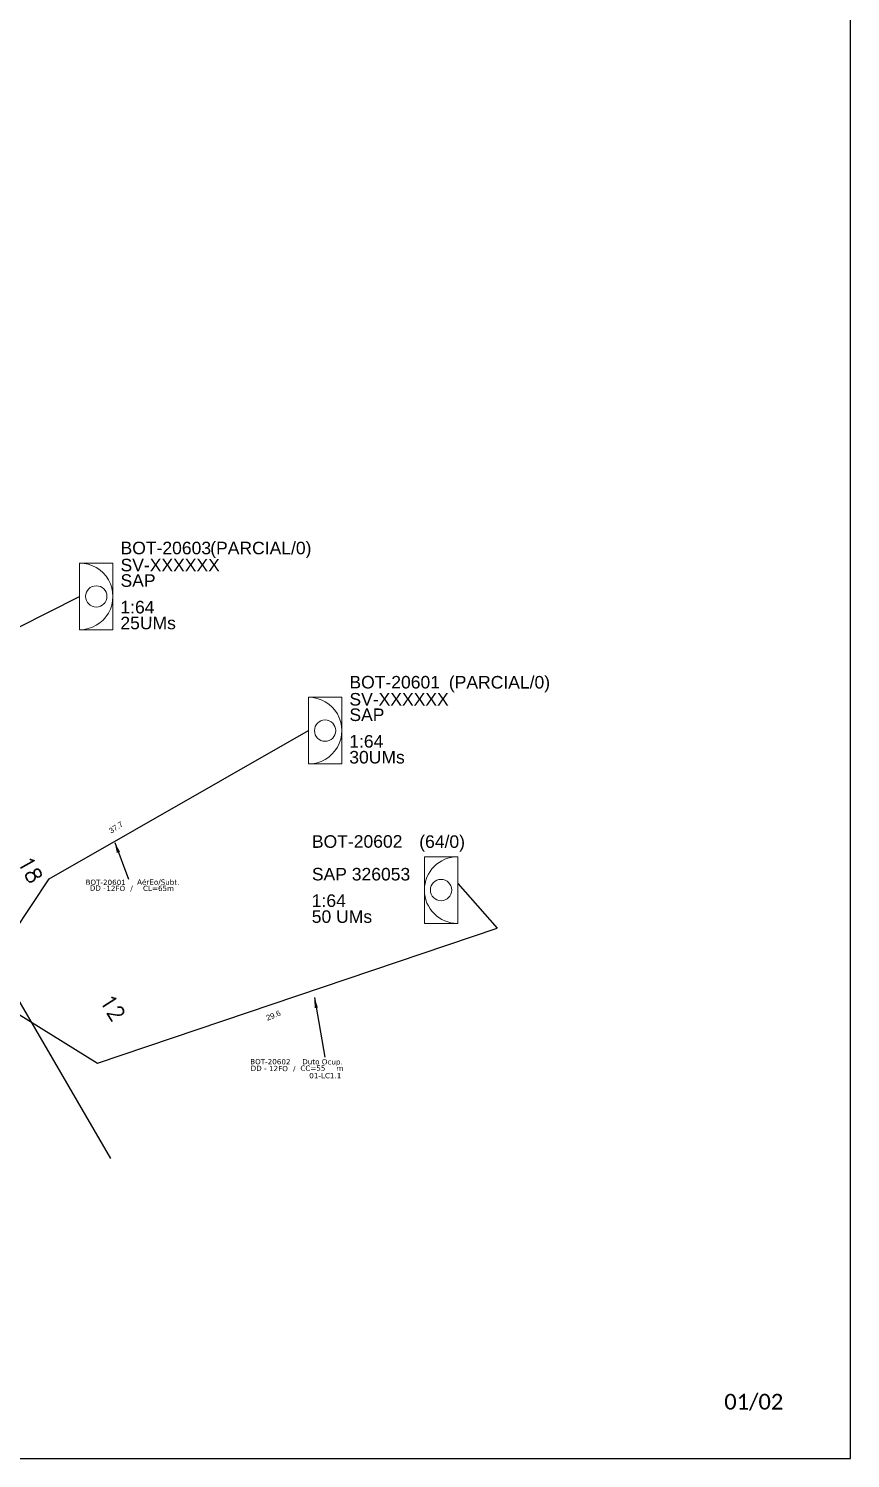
# Model space of a CAD drawing. Header units: metres. Extents: x -1286 to 468, y -500 to 94.
# Drawn here: x -602.4 to -445.1, y -499.8 to -226.3 of the extents above; entities that cross this region are included whole.
import ezdxf
from ezdxf.enums import TextEntityAlignment as Align

# ---------------------------------------------------------------- set-up
doc = ezdxf.new("R2010")
doc.units = ezdxf.units.M
doc.layers.add("20.0-LEGENDA DOS CDO'S", color=1, linetype='Continuous', lineweight=0)
doc.layers.add('20.1-CDO_INTERIOR', color=1, linetype='Continuous', lineweight=0)
for name, color, linetype in [('CAP a instalar', 1, 'Continuous'), ('FOLHAS', 7, 'Continuous'), ('label_cabos', 7, 'Continuous'), ('Legenda', 1, 'Continuous'), ('MUB', 252, 'Continuous')]:
    doc.layers.add(name, color=color, linetype=linetype)
doc.layers.add('EXTRA', color=50, linetype='Continuous', plot=False)
doc.styles.add('ARIAL', font='arial.ttf')
doc.styles.add('ROMANS', font='romans.shx')
doc.styles.add('siredit', font='verdana.ttf')
doc.styles.add('TELEMAR-RJ', font='arial.ttf')
doc.styles.add('WMF-Calibri0', font='calibri.ttf')
doc.linetypes.add('FENCELINE1', pattern='A,0.25,-0.1,[133,ltypeshp.shx,S=0.1,R=0,X=-0.1,Y=0],-0.1,1', length=1.45)
doc.dimstyles.new('CC', dxfattribs={"dimtxt": 0.8, "dimasz": 2, "dimexe": 0.18, "dimexo": 0.0625, "dimgap": 0.09, "dimtad": 0, "dimdec": 0, "dimrnd": 1, "dimzin": 0, "dimdsep": 46, "dimtxsty": 'siredit', "dimblk": 'NONE', "dimcen": 0, "dimse1": 1, "dimse2": 1, "dimsd1": 1, "dimsd2": 1, "dimclrt": 7, "dimadec": 0, "dimazin": 0, "dimtfac": 1, "dimtdec": 0, "dimtofl": 0, "dimtmove": 0, "dimatfit": 3, "dimfxl": 0, "dimtolj": 1, "dimtzin": 0, "dimarcsym": 0})

# ---------------------------------------------------------------- blocks, each defined once
blk = doc.blocks.new('CDOI_CT_DRT')
at = {"layer": '20.1-CDO_INTERIOR', "color": 0, "lineweight": 18}
blk.add_lwpolyline([(2.126, -2.126), (2.128, 2.124), (0.003, 2.125), (0.001, -2.125)], close=True, dxfattribs=at)
blk.add_circle((1.064, -0.001), 0.68, dxfattribs=at)
blk.add_arc((0.002, 0), 2.125, 269.97241, 89.97241, dxfattribs=at)
at = {"layer": "20.0-LEGENDA DOS CDO'S", "color": 0, "style": 'ARIAL'}
for tag, p in [('CDO_N', (2.611, 2.691)), ('SURVEY', (2.613, 1.6)), ('SAP', (2.61, 0.614)), ('1:XX', (2.604, -1.079)), ('UMS', (2.603, -2.093))]:
    blk.add_attdef(tag, p, '', height=0.68, rotation=359.97241, dxfattribs=at)
blk.add_attdef('FIBRAS_UTILIZADAS', text='', height=0.68, rotation=359.97241, dxfattribs=at).set_placement((10.323, 2.687), align=Align.CENTER)
blk = doc.blocks.new('_None')
blk = doc.blocks.new('Inst CB DT OCUP CFOA-SM-DD-S-12')
at = {"layer": 'label_cabos', "color": 0, "style": 'siredit'}
for tag, flags, p in [('ID_ATIVIDADE', 3, (1.31, 2.67)), ('FATOR', 1, (11.56, 2.55))]:
    blk.add_attdef(tag, text='', height=1, rotation=359.69, dxfattribs=dict(at, flags=flags)).set_placement(p, align=Align.MIDDLE_CENTER)
for tag, p in [('TIPO_CABO', (1.11, 0)), ('DESTINO_CABO', (3.13, 1.26)), ('CABO', (4.69, -0.05)), ('/', (7.71, -0.05)), ('LANCE', (10.41, 0.02)), ('TIPO_CABO', (13.11, 1.24)), ('UND', (16.46, 0)), ('FID', (13.65, -1.41))]:
    blk.add_attdef(tag, text='', height=1, rotation=359.69, dxfattribs=at).set_placement(p, align=Align.MIDDLE_CENTER)
blk.add_attdef('QTDE', (11.93, -0.45), '', height=1, rotation=359.69, dxfattribs=at)
blk = doc.blocks.new('LEGENDA DOS CABOS')
at = {"layer": 'EXTRA', "color": 0, "style": 'siredit'}
for tag, p in [('ID', (4.6, 0.97)), ('XX', (9.03, 0.97))]:
    blk.add_attdef(tag, text='', height=0.48, rotation=359.69, dxfattribs=at).set_placement(p, align=Align.MIDDLE_CENTER)
at = {"layer": 'Legenda', "color": 0, "style": 'siredit'}
for tag, p in [('TIPO_CABO', (1.31, 0)), ('CABO', (4.69, -0.05)), ('/', (6.81, -0.05)), ('METROS', (10.03, -0.05))]:
    blk.add_attdef(tag, text='', height=0.8, rotation=359.69, dxfattribs=at).set_placement(p, align=Align.MIDDLE_CENTER)

msp = doc.modelspace()

# ---------------------------------------------------------------- linework, layer by layer
msp.add_lwpolyline([(-1286.07, -499.81), (-445.07, -499.81), (-445.07, 94.19), (-1286.07, 94.19)], close=True)
at = {"layer": '20.1-CDO_INTERIOR', "color": 7, "lineweight": 18}
msp.add_lwpolyline([(-526.61, -397.47), (-526.61, -384.72), (-520.24, -384.71), (-520.23, -397.46)], close=True, dxfattribs=at)
msp.add_circle((-523.42, -391.09), 2.04, dxfattribs=at)
msp.add_arc((-520.24, -391.09), 6.38, 90.0276, 270.0276, dxfattribs=at)
at = {"layer": 'CAP a instalar', "color": 7, "linetype": 'FENCELINE1', "ltscale": 5}
for points in [[(-619.55, -399.11), (-612.17, -408.29), (-621.85, -349.66), (-592.61, -334.93)], [(-619.55, -399.11), (-612.05, -409.34), (-598.43, -388.95), (-548.8, -360.6)], [(-520.19, -389.87), (-512.7, -398.41)], [(-619.55, -399.11), (-613.2, -409.36), (-589.16, -424.22), (-512.7, -398.41)]]:
    msp.add_lwpolyline(points, dxfattribs=at)
at = {"layer": 'MUB', "color": 3}
msp.add_lwpolyline([(-618.18, -388.36), (-586.69, -442.45)], dxfattribs=at)

# ---------------------------------------------------------------- block references
at = {"color": 0, "lineweight": 0}
ref = msp.add_blockref('Inst CB DT OCUP CFOA-SM-DD-S-12', (-559.23, -425.18), dxfattribs=at)
ref.add_attrib('DESTINO_CABO', 'BOT-20602', dxfattribs={"layer": 'label_cabos', "color": 0, "height": 1, "rotation": 359.69, "style": 'siredit'}).set_placement((-556.1, -423.92), align=Align.MIDDLE_CENTER)
ref.add_attrib('TIPO_CABO', 'Duto Ocup.', dxfattribs={"layer": 'label_cabos', "color": 0, "height": 1, "rotation": 359.69, "style": 'siredit'}).set_placement((-546.12, -423.94), align=Align.MIDDLE_CENTER)
ref.add_attrib('/', '/', dxfattribs={"layer": 'label_cabos', "color": 0, "height": 1, "rotation": 359.69, "style": 'siredit'}).set_placement((-551.51, -425.23), align=Align.MIDDLE_CENTER)
ref.add_attrib('FID', '01-LC1.1', dxfattribs={"layer": 'label_cabos', "color": 0, "height": 1, "rotation": 359.69, "style": 'siredit'}).set_placement((-545.58, -426.6), align=Align.MIDDLE_CENTER)
ref.add_attrib('LANCE', 'CC=', dxfattribs={"layer": 'label_cabos', "color": 0, "height": 1, "rotation": 359.69, "style": 'siredit'}).set_placement((-548.82, -425.16), align=Align.MIDDLE_CENTER)
ref.add_attrib('UND', 'm', dxfattribs={"layer": 'label_cabos', "color": 0, "height": 1, "rotation": 359.69, "style": 'siredit'}).set_placement((-542.76, -425.18), align=Align.MIDDLE_CENTER)
ref.add_attrib('CABO', '12FO', dxfattribs={"layer": 'label_cabos', "color": 0, "height": 1, "rotation": 359.69, "style": 'siredit'}).set_placement((-554.54, -425.23), align=Align.MIDDLE_CENTER)
ref.add_attrib('TIPO_CABO', 'DD - ', dxfattribs={"layer": 'label_cabos', "color": 0, "height": 1, "rotation": 359.69, "style": 'siredit'}).set_placement((-558.12, -425.19), align=Align.MIDDLE_CENTER)
ref.add_attrib('QTDE', '55', (-547.3, -425.64), dxfattribs={"layer": 'label_cabos', "color": 0, "height": 1, "rotation": 359.69, "style": 'siredit'})
at = {"layer": '20.1-CDO_INTERIOR', "color": 7}
ref = msp.add_blockref('CDOI_CT_DRT', (-592.61, -334.93), dxfattribs=dict(at, xscale=3, yscale=3, zscale=3))
ref.add_attrib('CDO_N', 'BOT-20603', (-584.77, -326.86), dxfattribs={"layer": "20.0-LEGENDA DOS CDO'S", "color": 8, "height": 2.4, "rotation": 359.9724, "style": 'ARIAL'})
ref.add_attrib('FIBRAS_UTILIZADAS', '        (PARCIAL/0)', dxfattribs={"layer": "20.0-LEGENDA DOS CDO'S", "color": 8, "height": 2.4, "rotation": 359.9724, "style": 'ARIAL'}).set_placement((-561.64, -326.87), align=Align.CENTER)
ref.add_attrib('SURVEY', 'SV-XXXXXX', (-584.77, -330.13), dxfattribs={"layer": "20.0-LEGENDA DOS CDO'S", "color": 8, "height": 2.4, "rotation": 359.9724, "style": 'ARIAL'})
ref.add_attrib('SAP', 'SAP', (-584.78, -333.09), dxfattribs={"layer": "20.0-LEGENDA DOS CDO'S", "color": 8, "height": 2.4, "rotation": 359.9724, "style": 'ARIAL'})
ref.add_attrib('1:XX', '1:64', (-584.8, -338.17), dxfattribs={"layer": "20.0-LEGENDA DOS CDO'S", "color": 8, "height": 2.4, "rotation": 359.9724, "style": 'ARIAL'})
ref.add_attrib('UMS', '25UMs', (-584.8, -341.21), dxfattribs={"layer": "20.0-LEGENDA DOS CDO'S", "color": 8, "height": 2.4, "rotation": 359.9724, "style": 'ARIAL'})
ref = msp.add_blockref('CDOI_CT_DRT', (-548.8, -360.6), dxfattribs=dict(at, xscale=3, yscale=3, zscale=3))
ref.add_attrib('CDO_N', 'BOT-20601', (-540.96, -352.53), dxfattribs={"layer": "20.0-LEGENDA DOS CDO'S", "color": 8, "height": 2.4, "rotation": 359.9724, "style": 'ARIAL'})
ref.add_attrib('FIBRAS_UTILIZADAS', '            (PARCIAL/0)', dxfattribs={"layer": "20.0-LEGENDA DOS CDO'S", "color": 8, "height": 2.4, "rotation": 359.9724, "style": 'ARIAL'}).set_placement((-517.83, -352.54), align=Align.CENTER)
ref.add_attrib('SURVEY', 'SV-XXXXXX', (-540.96, -355.8), dxfattribs={"layer": "20.0-LEGENDA DOS CDO'S", "color": 8, "height": 2.4, "rotation": 359.9724, "style": 'ARIAL'})
ref.add_attrib('SAP', 'SAP', (-540.97, -358.76), dxfattribs={"layer": "20.0-LEGENDA DOS CDO'S", "color": 8, "height": 2.4, "rotation": 359.9724, "style": 'ARIAL'})
ref.add_attrib('1:XX', '1:64', (-540.99, -363.84), dxfattribs={"layer": "20.0-LEGENDA DOS CDO'S", "color": 8, "height": 2.4, "rotation": 359.9724, "style": 'ARIAL'})
ref.add_attrib('UMS', '30UMs', (-540.99, -366.88), dxfattribs={"layer": "20.0-LEGENDA DOS CDO'S", "color": 8, "height": 2.4, "rotation": 359.9724, "style": 'ARIAL'})
at = {"layer": 'label_cabos', "color": 0, "lineweight": 0}
ref = msp.add_blockref('LEGENDA DOS CABOS', (-591.86, -391.24), dxfattribs=at)
ref.add_attrib('ID', 'BOT-20601', dxfattribs={"color": 0, "height": 1, "rotation": 359.69, "style": 'siredit'}).set_placement((-587.62, -389.61), align=Align.MIDDLE_CENTER)
ref.add_attrib('CABO', '12FO', dxfattribs={"color": 0, "height": 1, "rotation": 359.69, "style": 'siredit'}).set_placement((-585.69, -390.77), align=Align.MIDDLE_CENTER)
ref.add_attrib('METROS', 'CL=65m', dxfattribs={"color": 0, "height": 1, "rotation": 359.69, "style": 'siredit'}).set_placement((-577.5, -390.77), align=Align.MIDDLE_CENTER)
ref.add_attrib('XX', 'AérEo/Subt.', dxfattribs={"color": 0, "height": 1, "rotation": 359.69, "style": 'siredit'}).set_placement((-577.55, -389.57), align=Align.MIDDLE_CENTER)
ref.add_attrib('/', '/', dxfattribs={"color": 0, "height": 1, "rotation": 359.69, "style": 'siredit'}).set_placement((-582.67, -390.77), align=Align.MIDDLE_CENTER)
ref.add_attrib('TIPO_CABO', 'DD -', dxfattribs={"color": 0, "height": 1, "rotation": 359.69, "style": 'siredit'}).set_placement((-589.12, -390.72), align=Align.MIDDLE_CENTER)

# ---------------------------------------------------------------- texts
at = {"style": 'WMF-Calibri0'}
msp.add_text('01/02', height=3, dxfattribs=at).set_placement((-469.21, -490.46))
at = {"layer": "20.0-LEGENDA DOS CDO'S", "color": 7, "style": 'ARIAL'}
for s, rotation, p in [('BOT-20602', 0.118, (-548.14, -383.02)), ('SAP 326053', 359.9724, (-548.15, -389.25)), ('1:64', 359.9724, (-548.17, -394.32)), ('50 UMs', 359.9724, (-548.17, -397.37))]:
    msp.add_text(s, height=2.4, rotation=rotation, dxfattribs=at).set_placement(p)
msp.add_text('(64/0)', height=2.4, rotation=359.9724, dxfattribs=at).set_placement((-523.22, -383.03), align=Align.CENTER)
at = {"layer": 'FOLHAS', "color": 2, "style": 'TELEMAR-RJ'}
for s, rotation, p in [('37.7', 32.9863, (-585.64, -379.1)), ('29.6', 22.0305, (-555.52, -415.08))]:
    msp.add_text(s, height=1.055, rotation=rotation, dxfattribs=at).set_placement(p, align=Align.MIDDLE)
at = {"layer": 'MUB', "color": 3, "style": 'ROMANS'}
for s, rotation, p in [('18', 299.0034, (-602.04, -387.17)), ('12', 302.8265, (-586.28, -413.58))]:
    msp.add_text(s, height=2.976, rotation=rotation, dxfattribs=at).set_placement(p, align=Align.MIDDLE_CENTER)

# ---------------------------------------------------------------- leaders
at = {"layer": 'label_cabos'}
for points in [[(-585.88, -382), (-583.25, -389.04)], [(-547.66, -411.66), (-545.64, -423.06)]]:
    msp.add_leader(points, dimstyle='CC', override={"dimgap": 0.09, "dimtad": 0}, dxfattribs=at)

doc.saveas('drawing.dxf')
